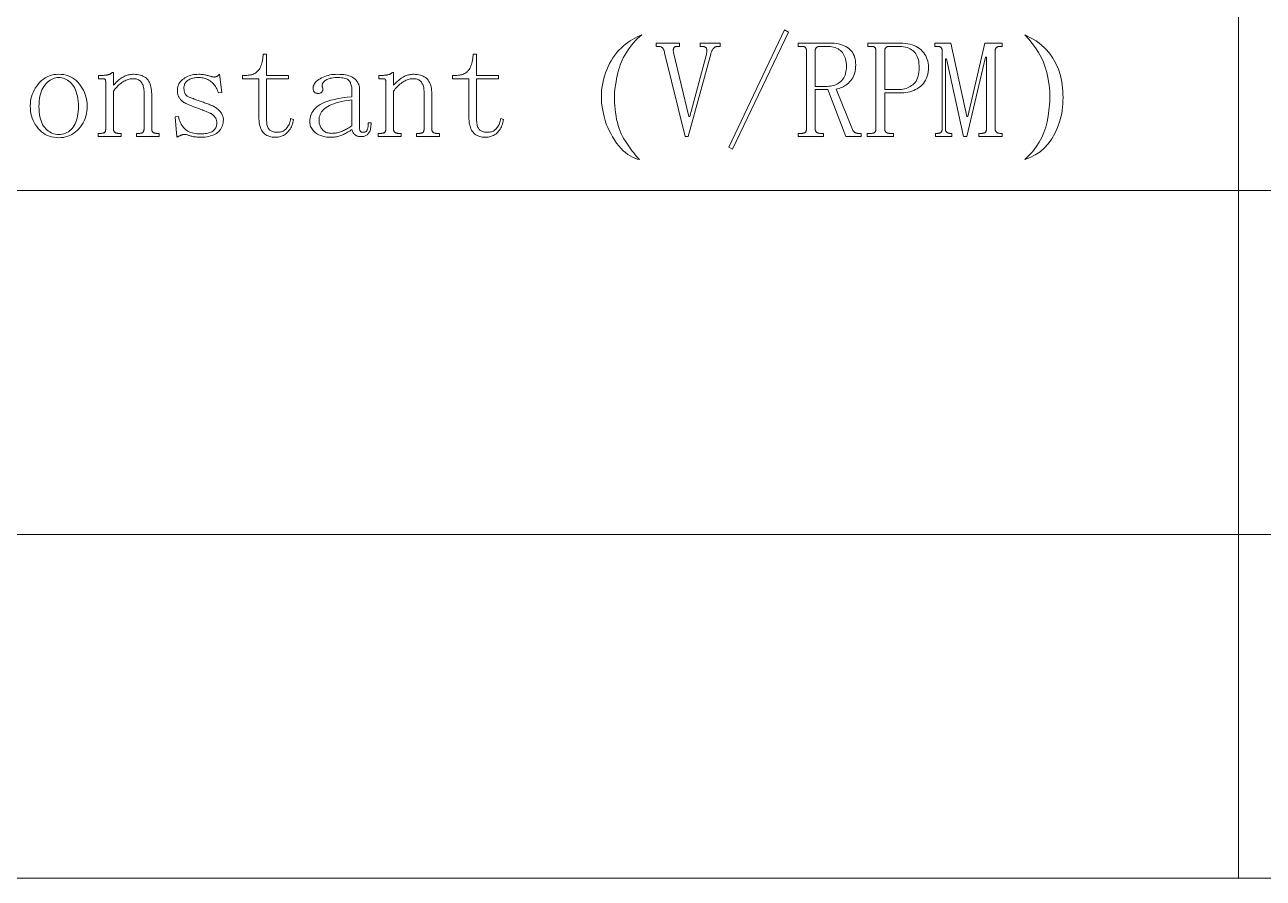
# Model space of a CAD drawing. Extents: x 1 to 297, y 1 to 210.
# Drawn here: x 144.13 to 163.54, y 29.56 to 42.94 of the extents above; entities that cross this region are included whole.
import ezdxf

# ---------------------------------------------------------------- set-up
doc = ezdxf.new("R2010")
doc.units = 0

msp = doc.modelspace()

# ---------------------------------------------------------------- linework, layer by layer
at = {"color": 7, "lineweight": 13}
for p, q in [((163.15, 56.508), (163.15, 29.565)), ((1.306, 40.342), (219.321, 40.342)), ((1.306, 34.953), (219.321, 34.953)), ((1.306, 29.565), (219.321, 29.565))]:
    msp.add_line(p, q, dxfattribs=at)
for points in [[(153.798, 42.779), (153.764, 42.751), (153.732, 42.721), (153.7, 42.689), (153.669, 42.656), (153.64, 42.621), (153.611, 42.584), (153.583, 42.545), (153.557, 42.505), (153.531, 42.463), (153.507, 42.419), (153.49, 42.384), (153.474, 42.347), (153.46, 42.309), (153.446, 42.268), (153.434, 42.226), (153.422, 42.183), (153.412, 42.137), (153.402, 42.09), (153.394, 42.041), (153.387, 41.991), (153.381, 41.959), (153.376, 41.924), (153.372, 41.887), (153.37, 41.848), (153.37, 41.806), (153.37, 41.762), (153.372, 41.716), (153.376, 41.667), (153.381, 41.616), (153.387, 41.562), (153.394, 41.508), (153.404, 41.456), (153.415, 41.407), (153.428, 41.359), (153.442, 41.313), (153.459, 41.27), (153.477, 41.228), (153.496, 41.189), (153.518, 41.152), (153.541, 41.116), (153.562, 41.083), (153.583, 41.05), (153.604, 41.018), (153.626, 40.987), (153.648, 40.958), (153.671, 40.929), (153.693, 40.901), (153.717, 40.875), (153.74, 40.849), (153.764, 40.825), (153.726, 40.834), (153.689, 40.846), (153.652, 40.862), (153.616, 40.882), (153.58, 40.906), (153.544, 40.934), (153.508, 40.965), (153.473, 41), (153.438, 41.039), (153.404, 41.082), (153.371, 41.133), (153.341, 41.183), (153.313, 41.232), (153.289, 41.279), (153.267, 41.326), (153.247, 41.372), (153.231, 41.417), (153.217, 41.461), (153.206, 41.503), (153.198, 41.545), (153.186, 41.6), (153.176, 41.654), (153.169, 41.708), (153.165, 41.762), (153.164, 41.815), (153.165, 41.868), (153.169, 41.92), (153.176, 41.973), (153.186, 42.025), (153.198, 42.076), (153.213, 42.13), (153.23, 42.183), (153.249, 42.233), (153.269, 42.282), (153.292, 42.329), (153.317, 42.375), (153.345, 42.418), (153.374, 42.46), (153.405, 42.501), (153.438, 42.539), (153.473, 42.572), (153.507, 42.604), (153.543, 42.633), (153.578, 42.66), (153.614, 42.685), (153.65, 42.708), (153.687, 42.729), (153.723, 42.748), (153.761, 42.764)], [(155.221, 40.988), (155.161, 41.022), (156.035, 42.856), (156.095, 42.822)], [(159.798, 42.779), (159.89, 42.735), (159.975, 42.684), (160.052, 42.626), (160.122, 42.562), (160.184, 42.492), (160.238, 42.415), (160.285, 42.332), (160.325, 42.242), (160.357, 42.145), (160.381, 42.042), (160.387, 41.994), (160.392, 41.945), (160.395, 41.896), (160.397, 41.847), (160.398, 41.798), (160.397, 41.748), (160.395, 41.698), (160.392, 41.647), (160.387, 41.596), (160.381, 41.545), (160.35, 41.433), (160.314, 41.33), (160.271, 41.235), (160.222, 41.15), (160.167, 41.073), (160.105, 41.006), (160.038, 40.947), (159.964, 40.898), (159.884, 40.857), (159.798, 40.825), (159.864, 40.888), (159.923, 40.954), (159.976, 41.024), (160.023, 41.096), (160.064, 41.172), (160.098, 41.251), (160.127, 41.332), (160.149, 41.417), (160.165, 41.505), (160.175, 41.596), (160.181, 41.641), (160.186, 41.685), (160.19, 41.728), (160.192, 41.772), (160.192, 41.815), (160.192, 41.858), (160.19, 41.9), (160.186, 41.942), (160.181, 41.984), (160.175, 42.025), (160.162, 42.11), (160.144, 42.192), (160.12, 42.273), (160.09, 42.351), (160.055, 42.428), (160.015, 42.502), (159.969, 42.574), (159.917, 42.645), (159.861, 42.713)], [(154.715, 42.599), (154.715, 42.651), (155.024, 42.651), (155.024, 42.599), (154.99, 42.599), (154.983, 42.599), (154.976, 42.598), (154.969, 42.597), (154.963, 42.595), (154.956, 42.593), (154.95, 42.59), (154.944, 42.587), (154.937, 42.583), (154.931, 42.578), (154.925, 42.573), (154.919, 42.568), (154.914, 42.561), (154.908, 42.554), (154.903, 42.546), (154.898, 42.537), (154.894, 42.527), (154.89, 42.516), (154.885, 42.505), (154.882, 42.492), (154.878, 42.479), (154.527, 41.185), (154.475, 41.185), (154.158, 42.479), (154.156, 42.491), (154.154, 42.502), (154.152, 42.512), (154.149, 42.522), (154.146, 42.532), (154.143, 42.54), (154.14, 42.548), (154.136, 42.556), (154.132, 42.563), (154.128, 42.569), (154.124, 42.575), (154.119, 42.58), (154.113, 42.584), (154.108, 42.588), (154.101, 42.592), (154.095, 42.594), (154.088, 42.596), (154.08, 42.598), (154.072, 42.599), (154.064, 42.599), (154.021, 42.599), (154.021, 42.651), (154.39, 42.651), (154.39, 42.599), (154.355, 42.599), (154.347, 42.599), (154.339, 42.598), (154.332, 42.597), (154.326, 42.595), (154.32, 42.593), (154.315, 42.59), (154.31, 42.587), (154.306, 42.583), (154.302, 42.578), (154.3, 42.573), (154.297, 42.568), (154.295, 42.562), (154.294, 42.556), (154.293, 42.55), (154.292, 42.543), (154.292, 42.536), (154.292, 42.529), (154.293, 42.521), (154.294, 42.513), (154.295, 42.505), (154.535, 41.502), (154.552, 41.502), (154.81, 42.479), (154.813, 42.491), (154.815, 42.502), (154.817, 42.512), (154.818, 42.522), (154.818, 42.532), (154.818, 42.54), (154.817, 42.548), (154.815, 42.556), (154.813, 42.563), (154.81, 42.569), (154.806, 42.575), (154.801, 42.58), (154.796, 42.584), (154.79, 42.588), (154.784, 42.592), (154.777, 42.594), (154.769, 42.596), (154.76, 42.598), (154.751, 42.599), (154.741, 42.599)], [(157.15, 42.308), (157.149, 42.274), (157.146, 42.242), (157.141, 42.212), (157.134, 42.183), (157.126, 42.156), (157.116, 42.13), (157.103, 42.106), (157.089, 42.083), (157.073, 42.062), (157.055, 42.042), (157.036, 42.024), (157.017, 42.007), (156.996, 41.992), (156.976, 41.979), (156.955, 41.967), (156.933, 41.957), (156.911, 41.948), (156.888, 41.941), (156.865, 41.935), (156.841, 41.931), (157.098, 41.296), (157.102, 41.29), (157.105, 41.283), (157.109, 41.278), (157.113, 41.272), (157.116, 41.267), (157.12, 41.263), (157.124, 41.259), (157.128, 41.255), (157.132, 41.252), (157.137, 41.249), (157.141, 41.247), (157.145, 41.245), (157.15, 41.243), (157.155, 41.241), (157.159, 41.24), (157.164, 41.238), (157.169, 41.237), (157.174, 41.237), (157.179, 41.236), (157.184, 41.236), (157.235, 41.236), (157.235, 41.185), (156.995, 41.185), (156.712, 41.922), (156.515, 41.922), (156.515, 41.305), (156.515, 41.298), (156.516, 41.292), (156.517, 41.286), (156.519, 41.28), (156.521, 41.275), (156.523, 41.27), (156.526, 41.265), (156.529, 41.261), (156.533, 41.257), (156.537, 41.253), (156.541, 41.25), (156.546, 41.247), (156.551, 41.245), (156.556, 41.242), (156.561, 41.241), (156.567, 41.239), (156.573, 41.238), (156.579, 41.237), (156.586, 41.236), (156.592, 41.236), (156.644, 41.236), (156.644, 41.185), (156.25, 41.185), (156.25, 41.236), (156.301, 41.236), (156.309, 41.236), (156.317, 41.237), (156.324, 41.238), (156.331, 41.239), (156.337, 41.241), (156.343, 41.242), (156.348, 41.245), (156.353, 41.247), (156.357, 41.25), (156.361, 41.253), (156.364, 41.257), (156.367, 41.261), (156.37, 41.265), (156.372, 41.27), (156.374, 41.275), (156.375, 41.28), (156.377, 41.286), (156.377, 41.292), (156.378, 41.298), (156.378, 41.305), (156.378, 42.531), (156.378, 42.537), (156.377, 42.544), (156.377, 42.55), (156.375, 42.555), (156.374, 42.561), (156.372, 42.566), (156.37, 42.57), (156.367, 42.574), (156.364, 42.578), (156.361, 42.582), (156.357, 42.585), (156.353, 42.588), (156.348, 42.591), (156.343, 42.593), (156.337, 42.595), (156.331, 42.596), (156.324, 42.598), (156.317, 42.598), (156.309, 42.599), (156.301, 42.599), (156.25, 42.599), (156.25, 42.651), (156.738, 42.651), (156.777, 42.65), (156.813, 42.647), (156.848, 42.643), (156.881, 42.637), (156.913, 42.629), (156.942, 42.62), (156.97, 42.609), (156.996, 42.596), (157.02, 42.581), (157.042, 42.565), (157.063, 42.547), (157.081, 42.527), (157.097, 42.506), (157.111, 42.483), (157.123, 42.458), (157.132, 42.431), (157.14, 42.403), (157.145, 42.373), (157.148, 42.341)], [(156.515, 41.973), (156.704, 41.973), (156.729, 41.974), (156.754, 41.977), (156.777, 41.98), (156.8, 41.986), (156.822, 41.993), (156.843, 42.001), (156.863, 42.011), (156.882, 42.023), (156.901, 42.036), (156.918, 42.051), (156.934, 42.067), (156.949, 42.085), (156.962, 42.105), (156.973, 42.126), (156.982, 42.149), (156.99, 42.174), (156.996, 42.201), (157, 42.229), (157.003, 42.259), (157.004, 42.291), (157.003, 42.319), (157.001, 42.346), (156.997, 42.372), (156.992, 42.397), (156.985, 42.42), (156.976, 42.442), (156.966, 42.463), (156.954, 42.483), (156.941, 42.501), (156.927, 42.518), (156.91, 42.533), (156.892, 42.547), (156.873, 42.559), (156.851, 42.57), (156.828, 42.579), (156.803, 42.586), (156.777, 42.592), (156.748, 42.596), (156.718, 42.598), (156.687, 42.599), (156.592, 42.599), (156.586, 42.599), (156.579, 42.598), (156.573, 42.598), (156.567, 42.596), (156.561, 42.595), (156.556, 42.593), (156.551, 42.591), (156.546, 42.588), (156.541, 42.585), (156.537, 42.582), (156.533, 42.578), (156.529, 42.574), (156.526, 42.57), (156.523, 42.566), (156.521, 42.561), (156.519, 42.555), (156.517, 42.55), (156.516, 42.544), (156.515, 42.537), (156.515, 42.531)], [(157.604, 41.871), (157.604, 41.305), (157.604, 41.298), (157.605, 41.292), (157.606, 41.286), (157.607, 41.28), (157.609, 41.275), (157.612, 41.27), (157.614, 41.265), (157.618, 41.261), (157.621, 41.257), (157.625, 41.253), (157.63, 41.25), (157.634, 41.247), (157.639, 41.245), (157.644, 41.242), (157.65, 41.241), (157.656, 41.239), (157.662, 41.238), (157.668, 41.237), (157.674, 41.236), (157.681, 41.236), (157.741, 41.236), (157.741, 41.185), (157.33, 41.185), (157.33, 41.236), (157.39, 41.236), (157.398, 41.236), (157.406, 41.237), (157.413, 41.238), (157.42, 41.239), (157.426, 41.241), (157.432, 41.242), (157.437, 41.245), (157.442, 41.247), (157.446, 41.25), (157.45, 41.253), (157.453, 41.257), (157.456, 41.261), (157.458, 41.265), (157.461, 41.27), (157.462, 41.275), (157.464, 41.28), (157.465, 41.286), (157.466, 41.292), (157.467, 41.298), (157.467, 41.305), (157.467, 42.531), (157.467, 42.537), (157.466, 42.544), (157.465, 42.55), (157.464, 42.555), (157.462, 42.561), (157.461, 42.566), (157.458, 42.57), (157.456, 42.574), (157.453, 42.578), (157.45, 42.582), (157.446, 42.585), (157.442, 42.588), (157.437, 42.591), (157.432, 42.593), (157.426, 42.595), (157.42, 42.596), (157.413, 42.598), (157.406, 42.598), (157.398, 42.599), (157.39, 42.599), (157.338, 42.599), (157.338, 42.651), (157.844, 42.651), (157.886, 42.65), (157.926, 42.646), (157.964, 42.641), (158, 42.633), (158.033, 42.624), (158.066, 42.612), (158.096, 42.598), (158.124, 42.582), (158.15, 42.564), (158.174, 42.543), (158.196, 42.521), (158.215, 42.498), (158.233, 42.474), (158.248, 42.449), (158.261, 42.422), (158.271, 42.395), (158.279, 42.366), (158.285, 42.336), (158.288, 42.305), (158.29, 42.273), (158.288, 42.235), (158.285, 42.198), (158.278, 42.164), (158.27, 42.131), (158.258, 42.1), (158.245, 42.071), (158.229, 42.044), (158.21, 42.018), (158.189, 41.995), (158.165, 41.973), (158.14, 41.954), (158.114, 41.936), (158.086, 41.921), (158.058, 41.908), (158.029, 41.896), (157.999, 41.887), (157.968, 41.88), (157.936, 41.875), (157.903, 41.872), (157.87, 41.871)], [(157.818, 41.922), (157.844, 41.923), (157.868, 41.925), (157.893, 41.929), (157.916, 41.934), (157.939, 41.941), (157.962, 41.95), (157.983, 41.96), (158.005, 41.971), (158.025, 41.984), (158.045, 41.999), (158.064, 42.016), (158.081, 42.034), (158.096, 42.055), (158.108, 42.079), (158.119, 42.104), (158.128, 42.132), (158.135, 42.162), (158.14, 42.194), (158.143, 42.228), (158.144, 42.265), (158.143, 42.298), (158.141, 42.33), (158.137, 42.36), (158.131, 42.388), (158.123, 42.414), (158.115, 42.438), (158.104, 42.461), (158.092, 42.482), (158.078, 42.501), (158.062, 42.518), (158.045, 42.533), (158.026, 42.547), (158.005, 42.559), (157.982, 42.57), (157.956, 42.579), (157.929, 42.586), (157.9, 42.592), (157.869, 42.596), (157.836, 42.598), (157.801, 42.599), (157.681, 42.599), (157.674, 42.599), (157.668, 42.598), (157.662, 42.598), (157.656, 42.596), (157.65, 42.595), (157.644, 42.593), (157.639, 42.591), (157.634, 42.588), (157.63, 42.585), (157.625, 42.582), (157.621, 42.578), (157.618, 42.574), (157.614, 42.57), (157.612, 42.566), (157.609, 42.561), (157.607, 42.555), (157.606, 42.55), (157.605, 42.544), (157.604, 42.537), (157.604, 42.531), (157.604, 41.922)], [(159.335, 41.305), (159.335, 41.298), (159.336, 41.292), (159.337, 41.286), (159.339, 41.28), (159.341, 41.275), (159.343, 41.27), (159.346, 41.265), (159.349, 41.261), (159.353, 41.257), (159.357, 41.253), (159.361, 41.25), (159.366, 41.247), (159.371, 41.245), (159.376, 41.242), (159.381, 41.241), (159.387, 41.239), (159.393, 41.238), (159.399, 41.237), (159.406, 41.236), (159.412, 41.236), (159.447, 41.236), (159.447, 41.185), (159.078, 41.185), (159.078, 41.236), (159.121, 41.236), (159.129, 41.236), (159.137, 41.237), (159.144, 41.238), (159.151, 41.239), (159.157, 41.241), (159.163, 41.242), (159.168, 41.245), (159.173, 41.247), (159.177, 41.25), (159.181, 41.253), (159.184, 41.257), (159.187, 41.261), (159.19, 41.265), (159.192, 41.27), (159.194, 41.275), (159.195, 41.28), (159.197, 41.286), (159.197, 41.292), (159.198, 41.298), (159.198, 41.305), (159.198, 42.428), (159.181, 42.428), (158.89, 41.185), (158.838, 41.185), (158.572, 42.402), (158.555, 42.402), (158.555, 41.305), (158.555, 41.298), (158.556, 41.292), (158.557, 41.286), (158.559, 41.28), (158.561, 41.275), (158.563, 41.27), (158.566, 41.265), (158.569, 41.261), (158.573, 41.257), (158.577, 41.253), (158.581, 41.25), (158.586, 41.247), (158.591, 41.245), (158.596, 41.242), (158.601, 41.241), (158.607, 41.239), (158.613, 41.238), (158.619, 41.237), (158.626, 41.236), (158.632, 41.236), (158.658, 41.236), (158.658, 41.185), (158.401, 41.185), (158.401, 41.236), (158.427, 41.236), (158.435, 41.236), (158.443, 41.237), (158.45, 41.238), (158.457, 41.239), (158.463, 41.241), (158.469, 41.242), (158.474, 41.245), (158.479, 41.247), (158.483, 41.25), (158.487, 41.253), (158.49, 41.257), (158.493, 41.261), (158.495, 41.265), (158.498, 41.27), (158.5, 41.275), (158.501, 41.28), (158.502, 41.286), (158.503, 41.292), (158.504, 41.298), (158.504, 41.305), (158.504, 42.531), (158.504, 42.537), (158.503, 42.544), (158.502, 42.55), (158.501, 42.555), (158.5, 42.561), (158.498, 42.566), (158.495, 42.57), (158.493, 42.574), (158.49, 42.578), (158.487, 42.582), (158.483, 42.585), (158.479, 42.588), (158.474, 42.591), (158.469, 42.593), (158.463, 42.595), (158.457, 42.596), (158.45, 42.598), (158.443, 42.598), (158.435, 42.599), (158.427, 42.599), (158.392, 42.599), (158.392, 42.651), (158.641, 42.651), (158.89, 41.502), (158.907, 41.502), (159.172, 42.651), (159.447, 42.651), (159.447, 42.599), (159.412, 42.599), (159.406, 42.599), (159.399, 42.598), (159.393, 42.598), (159.387, 42.596), (159.381, 42.595), (159.376, 42.593), (159.371, 42.591), (159.366, 42.588), (159.361, 42.585), (159.357, 42.582), (159.353, 42.578), (159.349, 42.574), (159.346, 42.57), (159.343, 42.566), (159.341, 42.561), (159.339, 42.555), (159.337, 42.55), (159.336, 42.544), (159.335, 42.537), (159.335, 42.531)], [(147.918, 41.459), (147.919, 41.436), (147.92, 41.414), (147.922, 41.394), (147.925, 41.375), (147.929, 41.358), (147.934, 41.343), (147.939, 41.329), (147.946, 41.317), (147.953, 41.306), (147.961, 41.296), (147.97, 41.288), (147.98, 41.281), (147.991, 41.274), (148.002, 41.269), (148.015, 41.264), (148.028, 41.26), (148.042, 41.257), (148.057, 41.255), (148.073, 41.254), (148.09, 41.253), (148.106, 41.254), (148.122, 41.256), (148.138, 41.258), (148.153, 41.262), (148.167, 41.267), (148.18, 41.273), (148.193, 41.281), (148.205, 41.289), (148.216, 41.299), (148.227, 41.309), (148.237, 41.321), (148.246, 41.333), (148.254, 41.347), (148.262, 41.361), (148.27, 41.377), (148.276, 41.393), (148.282, 41.41), (148.287, 41.428), (148.292, 41.448), (148.295, 41.468), (148.338, 41.451), (148.334, 41.427), (148.329, 41.404), (148.323, 41.382), (148.316, 41.361), (148.307, 41.341), (148.298, 41.322), (148.287, 41.304), (148.275, 41.286), (148.262, 41.269), (148.248, 41.253), (148.233, 41.239), (148.217, 41.226), (148.2, 41.214), (148.182, 41.204), (148.163, 41.196), (148.144, 41.189), (148.123, 41.183), (148.101, 41.179), (148.079, 41.177), (148.055, 41.176), (148.03, 41.177), (148.006, 41.179), (147.984, 41.183), (147.963, 41.189), (147.943, 41.196), (147.924, 41.204), (147.907, 41.214), (147.891, 41.226), (147.876, 41.239), (147.862, 41.253), (147.85, 41.27), (147.839, 41.288), (147.83, 41.307), (147.821, 41.329), (147.814, 41.352), (147.808, 41.377), (147.804, 41.403), (147.801, 41.432), (147.799, 41.462), (147.798, 41.493), (147.798, 42.093), (147.541, 42.093), (147.541, 42.145), (147.61, 42.145), (147.63, 42.146), (147.649, 42.147), (147.668, 42.151), (147.686, 42.155), (147.703, 42.161), (147.719, 42.168), (147.735, 42.176), (147.749, 42.186), (147.763, 42.197), (147.777, 42.209), (147.789, 42.223), (147.801, 42.238), (147.811, 42.254), (147.821, 42.272), (147.829, 42.292), (147.837, 42.313), (147.844, 42.335), (147.849, 42.359), (147.854, 42.384), (147.858, 42.411), (147.867, 42.479), (147.918, 42.479), (147.918, 42.145), (148.261, 42.145), (148.261, 42.093), (147.918, 42.093)], [(151.21, 41.459), (151.21, 41.436), (151.211, 41.414), (151.213, 41.394), (151.216, 41.375), (151.22, 41.358), (151.225, 41.343), (151.231, 41.329), (151.237, 41.317), (151.244, 41.306), (151.252, 41.296), (151.261, 41.288), (151.271, 41.281), (151.282, 41.274), (151.294, 41.269), (151.306, 41.264), (151.319, 41.26), (151.333, 41.257), (151.348, 41.255), (151.364, 41.254), (151.381, 41.253), (151.398, 41.254), (151.414, 41.256), (151.429, 41.258), (151.444, 41.262), (151.458, 41.267), (151.472, 41.273), (151.484, 41.281), (151.496, 41.289), (151.508, 41.299), (151.518, 41.309), (151.528, 41.321), (151.537, 41.333), (151.546, 41.347), (151.554, 41.361), (151.561, 41.377), (151.568, 41.393), (151.573, 41.41), (151.578, 41.428), (151.583, 41.448), (151.587, 41.468), (151.63, 41.451), (151.626, 41.427), (151.62, 41.404), (151.614, 41.382), (151.607, 41.361), (151.598, 41.341), (151.589, 41.322), (151.578, 41.304), (151.566, 41.286), (151.554, 41.269), (151.54, 41.253), (151.525, 41.239), (151.509, 41.226), (151.492, 41.214), (151.474, 41.204), (151.455, 41.196), (151.435, 41.189), (151.414, 41.183), (151.393, 41.179), (151.37, 41.177), (151.347, 41.176), (151.322, 41.177), (151.298, 41.179), (151.275, 41.183), (151.254, 41.189), (151.234, 41.196), (151.216, 41.204), (151.198, 41.214), (151.182, 41.226), (151.167, 41.239), (151.154, 41.253), (151.142, 41.27), (151.131, 41.288), (151.121, 41.307), (151.113, 41.329), (151.106, 41.352), (151.1, 41.377), (151.095, 41.403), (151.092, 41.432), (151.09, 41.462), (151.09, 41.493), (151.09, 42.093), (150.832, 42.093), (150.832, 42.145), (150.901, 42.145), (150.921, 42.146), (150.941, 42.147), (150.959, 42.151), (150.977, 42.155), (150.994, 42.161), (151.011, 42.168), (151.026, 42.176), (151.041, 42.186), (151.055, 42.197), (151.068, 42.209), (151.081, 42.223), (151.092, 42.238), (151.102, 42.254), (151.112, 42.272), (151.121, 42.292), (151.128, 42.313), (151.135, 42.335), (151.141, 42.359), (151.146, 42.384), (151.15, 42.411), (151.158, 42.479), (151.21, 42.479), (151.21, 42.145), (151.552, 42.145), (151.552, 42.093), (151.21, 42.093)], [(145.107, 41.665), (145.105, 41.623), (145.102, 41.582), (145.095, 41.543), (145.086, 41.505), (145.075, 41.469), (145.06, 41.434), (145.044, 41.401), (145.024, 41.369), (145.003, 41.338), (144.978, 41.309), (144.952, 41.282), (144.924, 41.258), (144.896, 41.237), (144.866, 41.219), (144.835, 41.203), (144.802, 41.19), (144.769, 41.18), (144.734, 41.173), (144.698, 41.169), (144.661, 41.168), (144.622, 41.169), (144.585, 41.174), (144.549, 41.181), (144.515, 41.191), (144.482, 41.204), (144.451, 41.22), (144.421, 41.239), (144.392, 41.261), (144.365, 41.286), (144.34, 41.313), (144.316, 41.343), (144.295, 41.374), (144.276, 41.406), (144.26, 41.44), (144.246, 41.474), (144.235, 41.51), (144.226, 41.547), (144.22, 41.585), (144.217, 41.624), (144.215, 41.665), (144.217, 41.702), (144.22, 41.739), (144.226, 41.775), (144.235, 41.81), (144.246, 41.845), (144.26, 41.879), (144.276, 41.912), (144.295, 41.945), (144.316, 41.977), (144.34, 42.008), (144.365, 42.037), (144.392, 42.063), (144.421, 42.086), (144.451, 42.106), (144.482, 42.123), (144.515, 42.137), (144.549, 42.148), (144.585, 42.156), (144.622, 42.16), (144.661, 42.162), (144.701, 42.16), (144.74, 42.156), (144.777, 42.148), (144.812, 42.137), (144.845, 42.123), (144.877, 42.106), (144.907, 42.086), (144.935, 42.063), (144.962, 42.037), (144.987, 42.008), (145.01, 41.977), (145.03, 41.945), (145.048, 41.912), (145.064, 41.879), (145.077, 41.845), (145.088, 41.81), (145.096, 41.775), (145.102, 41.739), (145.105, 41.702)], [(144.352, 41.656), (144.353, 41.613), (144.356, 41.572), (144.361, 41.533), (144.367, 41.497), (144.375, 41.462), (144.385, 41.431), (144.397, 41.401), (144.41, 41.374), (144.425, 41.349), (144.442, 41.326), (144.461, 41.306), (144.48, 41.288), (144.5, 41.272), (144.521, 41.258), (144.542, 41.246), (144.564, 41.236), (144.587, 41.229), (144.611, 41.223), (144.636, 41.22), (144.661, 41.219), (144.689, 41.22), (144.717, 41.224), (144.743, 41.23), (144.767, 41.238), (144.791, 41.248), (144.813, 41.261), (144.833, 41.276), (144.853, 41.293), (144.871, 41.313), (144.888, 41.335), (144.904, 41.359), (144.917, 41.385), (144.93, 41.412), (144.94, 41.442), (144.949, 41.473), (144.957, 41.506), (144.962, 41.541), (144.966, 41.578), (144.969, 41.616), (144.97, 41.656), (144.969, 41.7), (144.966, 41.741), (144.961, 41.78), (144.955, 41.817), (144.947, 41.852), (144.937, 41.885), (144.925, 41.916), (144.912, 41.944), (144.897, 41.971), (144.88, 41.995), (144.861, 42.017), (144.842, 42.037), (144.822, 42.054), (144.801, 42.069), (144.78, 42.082), (144.758, 42.092), (144.735, 42.1), (144.711, 42.106), (144.686, 42.109), (144.661, 42.111), (144.637, 42.109), (144.614, 42.106), (144.591, 42.1), (144.569, 42.092), (144.547, 42.082), (144.526, 42.069), (144.506, 42.054), (144.485, 42.037), (144.466, 42.017), (144.447, 41.995), (144.429, 41.971), (144.413, 41.944), (144.399, 41.916), (144.386, 41.885), (144.376, 41.852), (144.368, 41.817), (144.361, 41.78), (144.356, 41.741), (144.353, 41.7)], [(145.278, 41.185), (145.278, 41.236), (145.321, 41.236), (145.329, 41.236), (145.337, 41.237), (145.344, 41.238), (145.351, 41.239), (145.357, 41.241), (145.363, 41.242), (145.368, 41.245), (145.373, 41.247), (145.377, 41.25), (145.381, 41.253), (145.384, 41.257), (145.387, 41.261), (145.39, 41.265), (145.392, 41.27), (145.394, 41.275), (145.395, 41.28), (145.397, 41.286), (145.397, 41.292), (145.398, 41.298), (145.398, 41.305), (145.398, 42.042), (145.398, 42.047), (145.398, 42.052), (145.397, 42.056), (145.397, 42.061), (145.396, 42.065), (145.395, 42.068), (145.394, 42.072), (145.393, 42.075), (145.391, 42.078), (145.39, 42.081), (145.388, 42.083), (145.385, 42.085), (145.383, 42.087), (145.38, 42.089), (145.377, 42.09), (145.373, 42.091), (145.369, 42.092), (145.365, 42.093), (145.36, 42.093), (145.355, 42.093), (145.287, 42.093), (145.287, 42.145), (145.347, 42.145), (145.355, 42.145), (145.364, 42.145), (145.372, 42.146), (145.38, 42.146), (145.388, 42.147), (145.397, 42.148), (145.405, 42.149), (145.413, 42.15), (145.42, 42.152), (145.428, 42.153), (145.436, 42.155), (145.443, 42.158), (145.451, 42.16), (145.458, 42.163), (145.466, 42.166), (145.473, 42.17), (145.48, 42.174), (145.487, 42.178), (145.494, 42.183), (145.501, 42.188), (145.518, 42.188), (145.518, 41.991), (145.534, 42.007), (145.549, 42.023), (145.564, 42.038), (145.58, 42.052), (145.595, 42.066), (145.611, 42.078), (145.626, 42.09), (145.642, 42.1), (145.657, 42.11), (145.672, 42.119), (145.688, 42.127), (145.704, 42.135), (145.719, 42.141), (145.736, 42.147), (145.752, 42.151), (145.768, 42.155), (145.785, 42.158), (145.801, 42.16), (145.818, 42.162), (145.835, 42.162), (145.864, 42.161), (145.89, 42.159), (145.916, 42.155), (145.939, 42.15), (145.962, 42.143), (145.982, 42.134), (146.001, 42.124), (146.019, 42.113), (146.035, 42.1), (146.05, 42.085), (146.063, 42.069), (146.074, 42.051), (146.085, 42.032), (146.093, 42.011), (146.101, 41.988), (146.107, 41.965), (146.112, 41.939), (146.115, 41.912), (146.117, 41.884), (146.118, 41.853), (146.118, 41.305), (146.118, 41.298), (146.119, 41.292), (146.12, 41.286), (146.122, 41.28), (146.123, 41.275), (146.126, 41.27), (146.129, 41.265), (146.132, 41.261), (146.135, 41.257), (146.14, 41.253), (146.144, 41.25), (146.149, 41.247), (146.154, 41.245), (146.159, 41.242), (146.164, 41.241), (146.17, 41.239), (146.176, 41.238), (146.182, 41.237), (146.189, 41.236), (146.195, 41.236), (146.238, 41.236), (146.238, 41.185), (145.878, 41.185), (145.878, 41.236), (145.921, 41.236), (145.929, 41.236), (145.937, 41.237), (145.944, 41.238), (145.951, 41.239), (145.957, 41.241), (145.963, 41.242), (145.968, 41.245), (145.973, 41.247), (145.977, 41.25), (145.981, 41.253), (145.984, 41.257), (145.987, 41.261), (145.99, 41.265), (145.992, 41.27), (145.994, 41.275), (145.995, 41.28), (145.997, 41.286), (145.997, 41.292), (145.998, 41.298), (145.998, 41.305), (145.998, 41.879), (145.998, 41.899), (145.996, 41.918), (145.994, 41.937), (145.991, 41.954), (145.987, 41.97), (145.983, 41.986), (145.977, 42), (145.971, 42.014), (145.963, 42.026), (145.955, 42.038), (145.946, 42.048), (145.936, 42.058), (145.926, 42.066), (145.914, 42.073), (145.902, 42.08), (145.888, 42.085), (145.874, 42.088), (145.859, 42.091), (145.843, 42.093), (145.827, 42.093), (145.811, 42.093), (145.796, 42.091), (145.78, 42.089), (145.764, 42.085), (145.748, 42.081), (145.733, 42.075), (145.717, 42.068), (145.701, 42.061), (145.684, 42.052), (145.668, 42.042), (145.652, 42.031), (145.636, 42.02), (145.62, 42.007), (145.605, 41.994), (145.59, 41.98), (145.575, 41.965), (145.56, 41.949), (145.546, 41.932), (145.532, 41.915), (145.518, 41.896), (145.518, 41.305), (145.518, 41.298), (145.519, 41.292), (145.52, 41.286), (145.522, 41.28), (145.523, 41.275), (145.526, 41.27), (145.529, 41.265), (145.532, 41.261), (145.535, 41.257), (145.54, 41.253), (145.544, 41.25), (145.549, 41.247), (145.554, 41.245), (145.559, 41.242), (145.564, 41.241), (145.57, 41.239), (145.576, 41.238), (145.582, 41.237), (145.589, 41.236), (145.595, 41.236), (145.638, 41.236), (145.638, 41.185)], [(146.521, 41.896), (146.522, 41.921), (146.525, 41.945), (146.53, 41.968), (146.537, 41.99), (146.546, 42.01), (146.556, 42.029), (146.569, 42.047), (146.584, 42.064), (146.601, 42.079), (146.62, 42.093), (146.64, 42.106), (146.661, 42.118), (146.682, 42.128), (146.705, 42.137), (146.728, 42.145), (146.752, 42.151), (146.776, 42.156), (146.802, 42.159), (146.828, 42.161), (146.855, 42.162), (146.871, 42.162), (146.886, 42.161), (146.901, 42.16), (146.916, 42.159), (146.93, 42.157), (146.945, 42.154), (146.959, 42.152), (146.973, 42.148), (146.987, 42.145), (147.001, 42.141), (147.014, 42.137), (147.027, 42.133), (147.038, 42.13), (147.049, 42.127), (147.059, 42.125), (147.068, 42.123), (147.076, 42.121), (147.083, 42.12), (147.09, 42.119), (147.095, 42.119), (147.1, 42.119), (147.105, 42.119), (147.11, 42.12), (147.114, 42.121), (147.119, 42.121), (147.123, 42.122), (147.127, 42.123), (147.131, 42.125), (147.135, 42.126), (147.138, 42.128), (147.142, 42.13), (147.145, 42.132), (147.149, 42.134), (147.153, 42.137), (147.157, 42.141), (147.162, 42.144), (147.166, 42.148), (147.171, 42.152), (147.176, 42.157), (147.181, 42.162), (147.215, 41.879), (147.164, 41.871), (147.157, 41.892), (147.148, 41.913), (147.139, 41.933), (147.129, 41.952), (147.118, 41.97), (147.106, 41.987), (147.093, 42.003), (147.079, 42.019), (147.064, 42.033), (147.048, 42.046), (147.032, 42.059), (147.015, 42.069), (146.997, 42.079), (146.98, 42.087), (146.961, 42.095), (146.943, 42.1), (146.924, 42.105), (146.904, 42.108), (146.884, 42.11), (146.864, 42.111), (146.842, 42.11), (146.821, 42.109), (146.801, 42.107), (146.782, 42.104), (146.764, 42.1), (146.747, 42.095), (146.731, 42.09), (146.716, 42.083), (146.701, 42.076), (146.688, 42.068), (146.676, 42.059), (146.665, 42.049), (146.655, 42.039), (146.647, 42.028), (146.64, 42.016), (146.634, 42.004), (146.63, 41.991), (146.626, 41.977), (146.624, 41.963), (146.624, 41.948), (146.624, 41.934), (146.625, 41.921), (146.627, 41.909), (146.629, 41.898), (146.631, 41.887), (146.635, 41.876), (146.639, 41.866), (146.643, 41.857), (146.648, 41.849), (146.654, 41.841), (146.66, 41.833), (146.668, 41.826), (146.676, 41.819), (146.685, 41.813), (146.696, 41.807), (146.707, 41.802), (146.719, 41.797), (146.732, 41.793), (146.746, 41.789), (146.761, 41.785), (146.773, 41.78), (146.786, 41.774), (146.8, 41.769), (146.814, 41.764), (146.828, 41.758), (146.844, 41.752), (146.86, 41.747), (146.876, 41.741), (146.893, 41.735), (146.911, 41.729), (146.929, 41.723), (146.946, 41.717), (146.964, 41.711), (146.981, 41.704), (146.998, 41.698), (147.014, 41.692), (147.031, 41.685), (147.047, 41.678), (147.063, 41.672), (147.078, 41.665), (147.092, 41.658), (147.105, 41.65), (147.117, 41.642), (147.13, 41.634), (147.141, 41.625), (147.153, 41.616), (147.164, 41.606), (147.174, 41.596), (147.184, 41.586), (147.194, 41.575), (147.203, 41.564), (147.211, 41.552), (147.218, 41.54), (147.224, 41.528), (147.229, 41.516), (147.233, 41.503), (147.237, 41.491), (147.239, 41.477), (147.241, 41.464), (147.241, 41.451), (147.24, 41.425), (147.237, 41.401), (147.233, 41.378), (147.227, 41.357), (147.218, 41.336), (147.209, 41.316), (147.197, 41.298), (147.183, 41.281), (147.168, 41.264), (147.151, 41.249), (147.132, 41.235), (147.112, 41.223), (147.09, 41.212), (147.066, 41.203), (147.041, 41.195), (147.014, 41.188), (146.985, 41.183), (146.955, 41.179), (146.923, 41.177), (146.89, 41.176), (146.868, 41.177), (146.847, 41.177), (146.828, 41.178), (146.809, 41.18), (146.792, 41.182), (146.776, 41.184), (146.761, 41.187), (146.747, 41.19), (146.734, 41.194), (146.722, 41.198), (146.711, 41.202), (146.701, 41.205), (146.691, 41.209), (146.681, 41.211), (146.672, 41.214), (146.663, 41.216), (146.655, 41.217), (146.647, 41.218), (146.639, 41.219), (146.632, 41.219), (146.627, 41.219), (146.622, 41.219), (146.617, 41.218), (146.611, 41.217), (146.606, 41.216), (146.6, 41.215), (146.594, 41.213), (146.589, 41.211), (146.583, 41.209), (146.577, 41.206), (146.571, 41.204), (146.565, 41.201), (146.558, 41.198), (146.552, 41.195), (146.546, 41.192), (146.539, 41.189), (146.533, 41.186), (146.526, 41.183), (146.519, 41.18), (146.512, 41.176), (146.487, 41.493), (146.538, 41.502), (146.544, 41.475), (146.551, 41.45), (146.559, 41.426), (146.568, 41.403), (146.579, 41.382), (146.591, 41.362), (146.604, 41.344), (146.618, 41.326), (146.633, 41.311), (146.65, 41.296), (146.667, 41.283), (146.687, 41.272), (146.707, 41.261), (146.729, 41.252), (146.752, 41.245), (146.777, 41.239), (146.803, 41.234), (146.831, 41.23), (146.859, 41.228), (146.89, 41.228), (146.913, 41.228), (146.935, 41.229), (146.957, 41.232), (146.977, 41.235), (146.996, 41.238), (147.014, 41.243), (147.03, 41.249), (147.046, 41.255), (147.06, 41.262), (147.074, 41.271), (147.086, 41.28), (147.097, 41.289), (147.107, 41.3), (147.115, 41.312), (147.122, 41.324), (147.128, 41.337), (147.132, 41.352), (147.136, 41.367), (147.137, 41.382), (147.138, 41.399), (147.138, 41.411), (147.137, 41.422), (147.135, 41.433), (147.133, 41.444), (147.13, 41.454), (147.126, 41.463), (147.121, 41.473), (147.116, 41.481), (147.11, 41.49), (147.104, 41.498), (147.097, 41.505), (147.09, 41.512), (147.083, 41.519), (147.076, 41.525), (147.07, 41.531), (147.063, 41.536), (147.056, 41.541), (147.049, 41.546), (147.042, 41.55), (147.035, 41.553), (147.018, 41.56), (147, 41.567), (146.982, 41.574), (146.964, 41.582), (146.945, 41.589), (146.926, 41.596), (146.907, 41.604), (146.887, 41.611), (146.867, 41.619), (146.847, 41.626), (146.826, 41.634), (146.807, 41.642), (146.787, 41.649), (146.769, 41.656), (146.75, 41.664), (146.733, 41.671), (146.715, 41.678), (146.699, 41.685), (146.682, 41.692), (146.667, 41.699), (146.652, 41.706), (146.638, 41.714), (146.624, 41.721), (146.612, 41.729), (146.6, 41.738), (146.59, 41.746), (146.58, 41.756), (146.571, 41.765), (146.563, 41.775), (146.555, 41.785), (146.549, 41.795), (146.543, 41.806), (146.538, 41.816), (146.533, 41.827), (146.53, 41.838), (146.526, 41.85), (146.524, 41.861), (146.522, 41.873), (146.521, 41.884)], [(148.921, 41.176), (148.891, 41.177), (148.862, 41.179), (148.835, 41.183), (148.809, 41.188), (148.784, 41.195), (148.761, 41.203), (148.739, 41.212), (148.718, 41.223), (148.699, 41.235), (148.681, 41.249), (148.665, 41.264), (148.65, 41.279), (148.637, 41.295), (148.626, 41.311), (148.617, 41.327), (148.609, 41.344), (148.603, 41.362), (148.599, 41.379), (148.596, 41.398), (148.595, 41.416), (148.597, 41.447), (148.601, 41.476), (148.607, 41.504), (148.617, 41.531), (148.628, 41.557), (148.643, 41.581), (148.66, 41.605), (148.68, 41.627), (148.703, 41.649), (148.728, 41.669), (148.757, 41.688), (148.792, 41.706), (148.831, 41.723), (148.876, 41.739), (148.926, 41.754), (148.982, 41.767), (149.042, 41.78), (149.108, 41.791), (149.179, 41.801), (149.255, 41.811), (149.255, 41.913), (149.255, 41.93), (149.254, 41.947), (149.252, 41.962), (149.249, 41.977), (149.246, 41.992), (149.241, 42.005), (149.236, 42.019), (149.231, 42.031), (149.224, 42.043), (149.217, 42.055), (149.208, 42.065), (149.197, 42.075), (149.185, 42.083), (149.17, 42.091), (149.153, 42.097), (149.135, 42.102), (149.114, 42.106), (149.092, 42.108), (149.067, 42.11), (149.041, 42.111), (149.013, 42.11), (148.986, 42.109), (148.961, 42.106), (148.938, 42.103), (148.917, 42.099), (148.897, 42.094), (148.879, 42.087), (148.863, 42.08), (148.848, 42.072), (148.835, 42.063), (148.824, 42.054), (148.814, 42.044), (148.806, 42.035), (148.8, 42.025), (148.795, 42.015), (148.791, 42.005), (148.789, 41.995), (148.789, 41.985), (148.79, 41.975), (148.792, 41.965), (148.796, 41.958), (148.798, 41.951), (148.8, 41.944), (148.801, 41.937), (148.801, 41.931), (148.801, 41.924), (148.8, 41.917), (148.798, 41.91), (148.796, 41.903), (148.792, 41.896), (148.789, 41.89), (148.784, 41.884), (148.779, 41.879), (148.773, 41.874), (148.767, 41.871), (148.76, 41.867), (148.752, 41.865), (148.743, 41.863), (148.734, 41.862), (148.724, 41.862), (148.717, 41.862), (148.711, 41.863), (148.704, 41.864), (148.698, 41.865), (148.693, 41.867), (148.687, 41.87), (148.682, 41.873), (148.677, 41.876), (148.673, 41.879), (148.668, 41.883), (148.664, 41.888), (148.66, 41.893), (148.657, 41.898), (148.654, 41.904), (148.652, 41.91), (148.65, 41.917), (148.649, 41.924), (148.648, 41.931), (148.647, 41.939), (148.647, 41.948), (148.648, 41.963), (148.651, 41.978), (148.657, 41.993), (148.665, 42.008), (148.675, 42.023), (148.687, 42.037), (148.701, 42.052), (148.718, 42.066), (148.737, 42.08), (148.758, 42.093), (148.781, 42.106), (148.805, 42.118), (148.83, 42.128), (148.855, 42.137), (148.882, 42.145), (148.91, 42.151), (148.939, 42.156), (148.969, 42.159), (149, 42.161), (149.032, 42.162), (149.066, 42.161), (149.098, 42.159), (149.128, 42.156), (149.156, 42.152), (149.182, 42.146), (149.207, 42.139), (149.23, 42.131), (149.252, 42.121), (149.272, 42.11), (149.29, 42.098), (149.306, 42.084), (149.32, 42.07), (149.333, 42.054), (149.344, 42.037), (149.354, 42.02), (149.362, 42.001), (149.368, 41.98), (149.372, 41.959), (149.374, 41.937), (149.375, 41.913), (149.375, 41.348), (149.375, 41.335), (149.376, 41.323), (149.376, 41.312), (149.377, 41.302), (149.378, 41.293), (149.38, 41.285), (149.382, 41.279), (149.383, 41.274), (149.386, 41.269), (149.388, 41.266), (149.391, 41.264), (149.394, 41.262), (149.398, 41.26), (149.402, 41.258), (149.406, 41.257), (149.411, 41.255), (149.417, 41.255), (149.422, 41.254), (149.429, 41.254), (149.435, 41.253), (149.444, 41.254), (149.451, 41.255), (149.459, 41.257), (149.465, 41.26), (149.472, 41.263), (149.477, 41.267), (149.483, 41.272), (149.487, 41.278), (149.492, 41.285), (149.495, 41.292), (149.499, 41.3), (149.501, 41.309), (149.504, 41.318), (149.506, 41.328), (149.508, 41.338), (149.51, 41.349), (149.511, 41.361), (149.512, 41.373), (149.512, 41.386), (149.512, 41.399), (149.555, 41.399), (149.555, 41.376), (149.554, 41.354), (149.551, 41.334), (149.548, 41.315), (149.545, 41.297), (149.54, 41.281), (149.534, 41.267), (149.528, 41.254), (149.521, 41.242), (149.512, 41.232), (149.504, 41.223), (149.494, 41.215), (149.484, 41.208), (149.474, 41.202), (149.463, 41.197), (149.452, 41.192), (149.44, 41.189), (149.427, 41.187), (149.414, 41.185), (149.401, 41.185), (149.389, 41.185), (149.378, 41.186), (149.367, 41.187), (149.357, 41.189), (149.347, 41.191), (149.338, 41.194), (149.33, 41.197), (149.321, 41.201), (149.314, 41.206), (149.307, 41.211), (149.3, 41.216), (149.294, 41.222), (149.288, 41.229), (149.282, 41.237), (149.277, 41.245), (149.272, 41.254), (149.267, 41.263), (149.263, 41.274), (149.259, 41.285), (149.255, 41.296), (149.238, 41.285), (149.222, 41.273), (149.205, 41.263), (149.189, 41.253), (149.173, 41.244), (149.157, 41.235), (149.142, 41.227), (149.126, 41.219), (149.111, 41.213), (149.097, 41.206), (149.082, 41.201), (149.066, 41.195), (149.05, 41.191), (149.034, 41.187), (149.016, 41.184), (148.998, 41.181), (148.98, 41.179), (148.961, 41.177), (148.941, 41.177)], [(149.667, 41.185), (149.667, 41.236), (149.71, 41.236), (149.718, 41.236), (149.726, 41.237), (149.733, 41.238), (149.74, 41.239), (149.746, 41.241), (149.752, 41.242), (149.757, 41.245), (149.762, 41.247), (149.766, 41.25), (149.77, 41.253), (149.773, 41.257), (149.776, 41.261), (149.778, 41.265), (149.781, 41.27), (149.782, 41.275), (149.784, 41.28), (149.785, 41.286), (149.786, 41.292), (149.787, 41.298), (149.787, 41.305), (149.787, 42.042), (149.787, 42.047), (149.786, 42.052), (149.786, 42.056), (149.785, 42.061), (149.785, 42.065), (149.784, 42.068), (149.783, 42.072), (149.781, 42.075), (149.78, 42.078), (149.778, 42.081), (149.776, 42.083), (149.774, 42.085), (149.771, 42.087), (149.769, 42.089), (149.765, 42.09), (149.762, 42.091), (149.758, 42.092), (149.753, 42.093), (149.749, 42.093), (149.744, 42.093), (149.675, 42.093), (149.675, 42.145), (149.735, 42.145), (149.744, 42.145), (149.752, 42.145), (149.761, 42.146), (149.769, 42.146), (149.777, 42.147), (149.785, 42.148), (149.793, 42.149), (149.801, 42.15), (149.809, 42.152), (149.817, 42.153), (149.824, 42.155), (149.832, 42.158), (149.839, 42.16), (149.847, 42.163), (149.854, 42.166), (149.861, 42.17), (149.869, 42.174), (149.876, 42.178), (149.883, 42.183), (149.89, 42.188), (149.907, 42.188), (149.907, 41.991), (149.922, 42.007), (149.938, 42.023), (149.953, 42.038), (149.968, 42.052), (149.984, 42.066), (149.999, 42.078), (150.015, 42.09), (150.03, 42.1), (150.046, 42.11), (150.061, 42.119), (150.077, 42.127), (150.092, 42.135), (150.108, 42.141), (150.124, 42.147), (150.14, 42.151), (150.157, 42.155), (150.173, 42.158), (150.19, 42.16), (150.207, 42.162), (150.224, 42.162), (150.252, 42.161), (150.279, 42.159), (150.304, 42.155), (150.328, 42.15), (150.35, 42.143), (150.371, 42.134), (150.39, 42.124), (150.408, 42.113), (150.424, 42.1), (150.438, 42.085), (150.451, 42.069), (150.463, 42.051), (150.473, 42.032), (150.482, 42.011), (150.49, 41.988), (150.496, 41.965), (150.501, 41.939), (150.504, 41.912), (150.506, 41.884), (150.507, 41.853), (150.507, 41.305), (150.507, 41.298), (150.508, 41.292), (150.509, 41.286), (150.51, 41.28), (150.512, 41.275), (150.514, 41.27), (150.517, 41.265), (150.52, 41.261), (150.524, 41.257), (150.528, 41.253), (150.533, 41.25), (150.537, 41.247), (150.542, 41.245), (150.547, 41.242), (150.553, 41.241), (150.558, 41.239), (150.564, 41.238), (150.571, 41.237), (150.577, 41.236), (150.584, 41.236), (150.627, 41.236), (150.627, 41.185), (150.267, 41.185), (150.267, 41.236), (150.31, 41.236), (150.318, 41.236), (150.326, 41.237), (150.333, 41.238), (150.34, 41.239), (150.346, 41.241), (150.352, 41.242), (150.357, 41.245), (150.362, 41.247), (150.366, 41.25), (150.37, 41.253), (150.373, 41.257), (150.376, 41.261), (150.378, 41.265), (150.381, 41.27), (150.382, 41.275), (150.384, 41.28), (150.385, 41.286), (150.386, 41.292), (150.387, 41.298), (150.387, 41.305), (150.387, 41.879), (150.386, 41.899), (150.385, 41.918), (150.383, 41.937), (150.38, 41.954), (150.376, 41.97), (150.371, 41.986), (150.366, 42), (150.359, 42.014), (150.352, 42.026), (150.344, 42.038), (150.335, 42.048), (150.325, 42.058), (150.314, 42.066), (150.303, 42.073), (150.29, 42.08), (150.277, 42.085), (150.263, 42.088), (150.248, 42.091), (150.232, 42.093), (150.215, 42.093), (150.2, 42.093), (150.184, 42.091), (150.169, 42.089), (150.153, 42.085), (150.137, 42.081), (150.121, 42.075), (150.105, 42.068), (150.089, 42.061), (150.073, 42.052), (150.057, 42.042), (150.041, 42.031), (150.025, 42.02), (150.009, 42.007), (149.994, 41.994), (149.978, 41.98), (149.964, 41.965), (149.949, 41.949), (149.935, 41.932), (149.921, 41.915), (149.907, 41.896), (149.907, 41.305), (149.907, 41.298), (149.908, 41.292), (149.909, 41.286), (149.91, 41.28), (149.912, 41.275), (149.914, 41.27), (149.917, 41.265), (149.92, 41.261), (149.924, 41.257), (149.928, 41.253), (149.933, 41.25), (149.937, 41.247), (149.942, 41.245), (149.947, 41.242), (149.953, 41.241), (149.958, 41.239), (149.964, 41.238), (149.971, 41.237), (149.977, 41.236), (149.984, 41.236), (150.027, 41.236), (150.027, 41.185)], [(148.741, 41.442), (148.741, 41.427), (148.743, 41.412), (148.745, 41.397), (148.749, 41.382), (148.753, 41.368), (148.758, 41.354), (148.764, 41.34), (148.771, 41.327), (148.779, 41.314), (148.788, 41.301), (148.798, 41.288), (148.809, 41.277), (148.821, 41.268), (148.835, 41.259), (148.849, 41.252), (148.865, 41.247), (148.881, 41.242), (148.899, 41.239), (148.918, 41.237), (148.938, 41.236), (148.954, 41.237), (148.969, 41.237), (148.984, 41.239), (149, 41.241), (149.015, 41.244), (149.031, 41.247), (149.046, 41.251), (149.062, 41.255), (149.077, 41.261), (149.092, 41.266), (149.108, 41.273), (149.124, 41.279), (149.139, 41.287), (149.156, 41.295), (149.172, 41.304), (149.188, 41.313), (149.205, 41.323), (149.221, 41.333), (149.238, 41.345), (149.255, 41.356), (149.255, 41.759), (149.199, 41.752), (149.146, 41.744), (149.097, 41.734), (149.051, 41.724), (149.009, 41.713), (148.97, 41.701), (148.935, 41.688), (148.904, 41.674), (148.877, 41.659), (148.852, 41.643), (148.831, 41.627), (148.812, 41.609), (148.796, 41.591), (148.781, 41.572), (148.769, 41.552), (148.759, 41.532), (148.751, 41.511), (148.745, 41.488), (148.742, 41.466)]]:
    msp.add_lwpolyline(points, close=True, dxfattribs=at)

doc.saveas('drawing.dxf')
